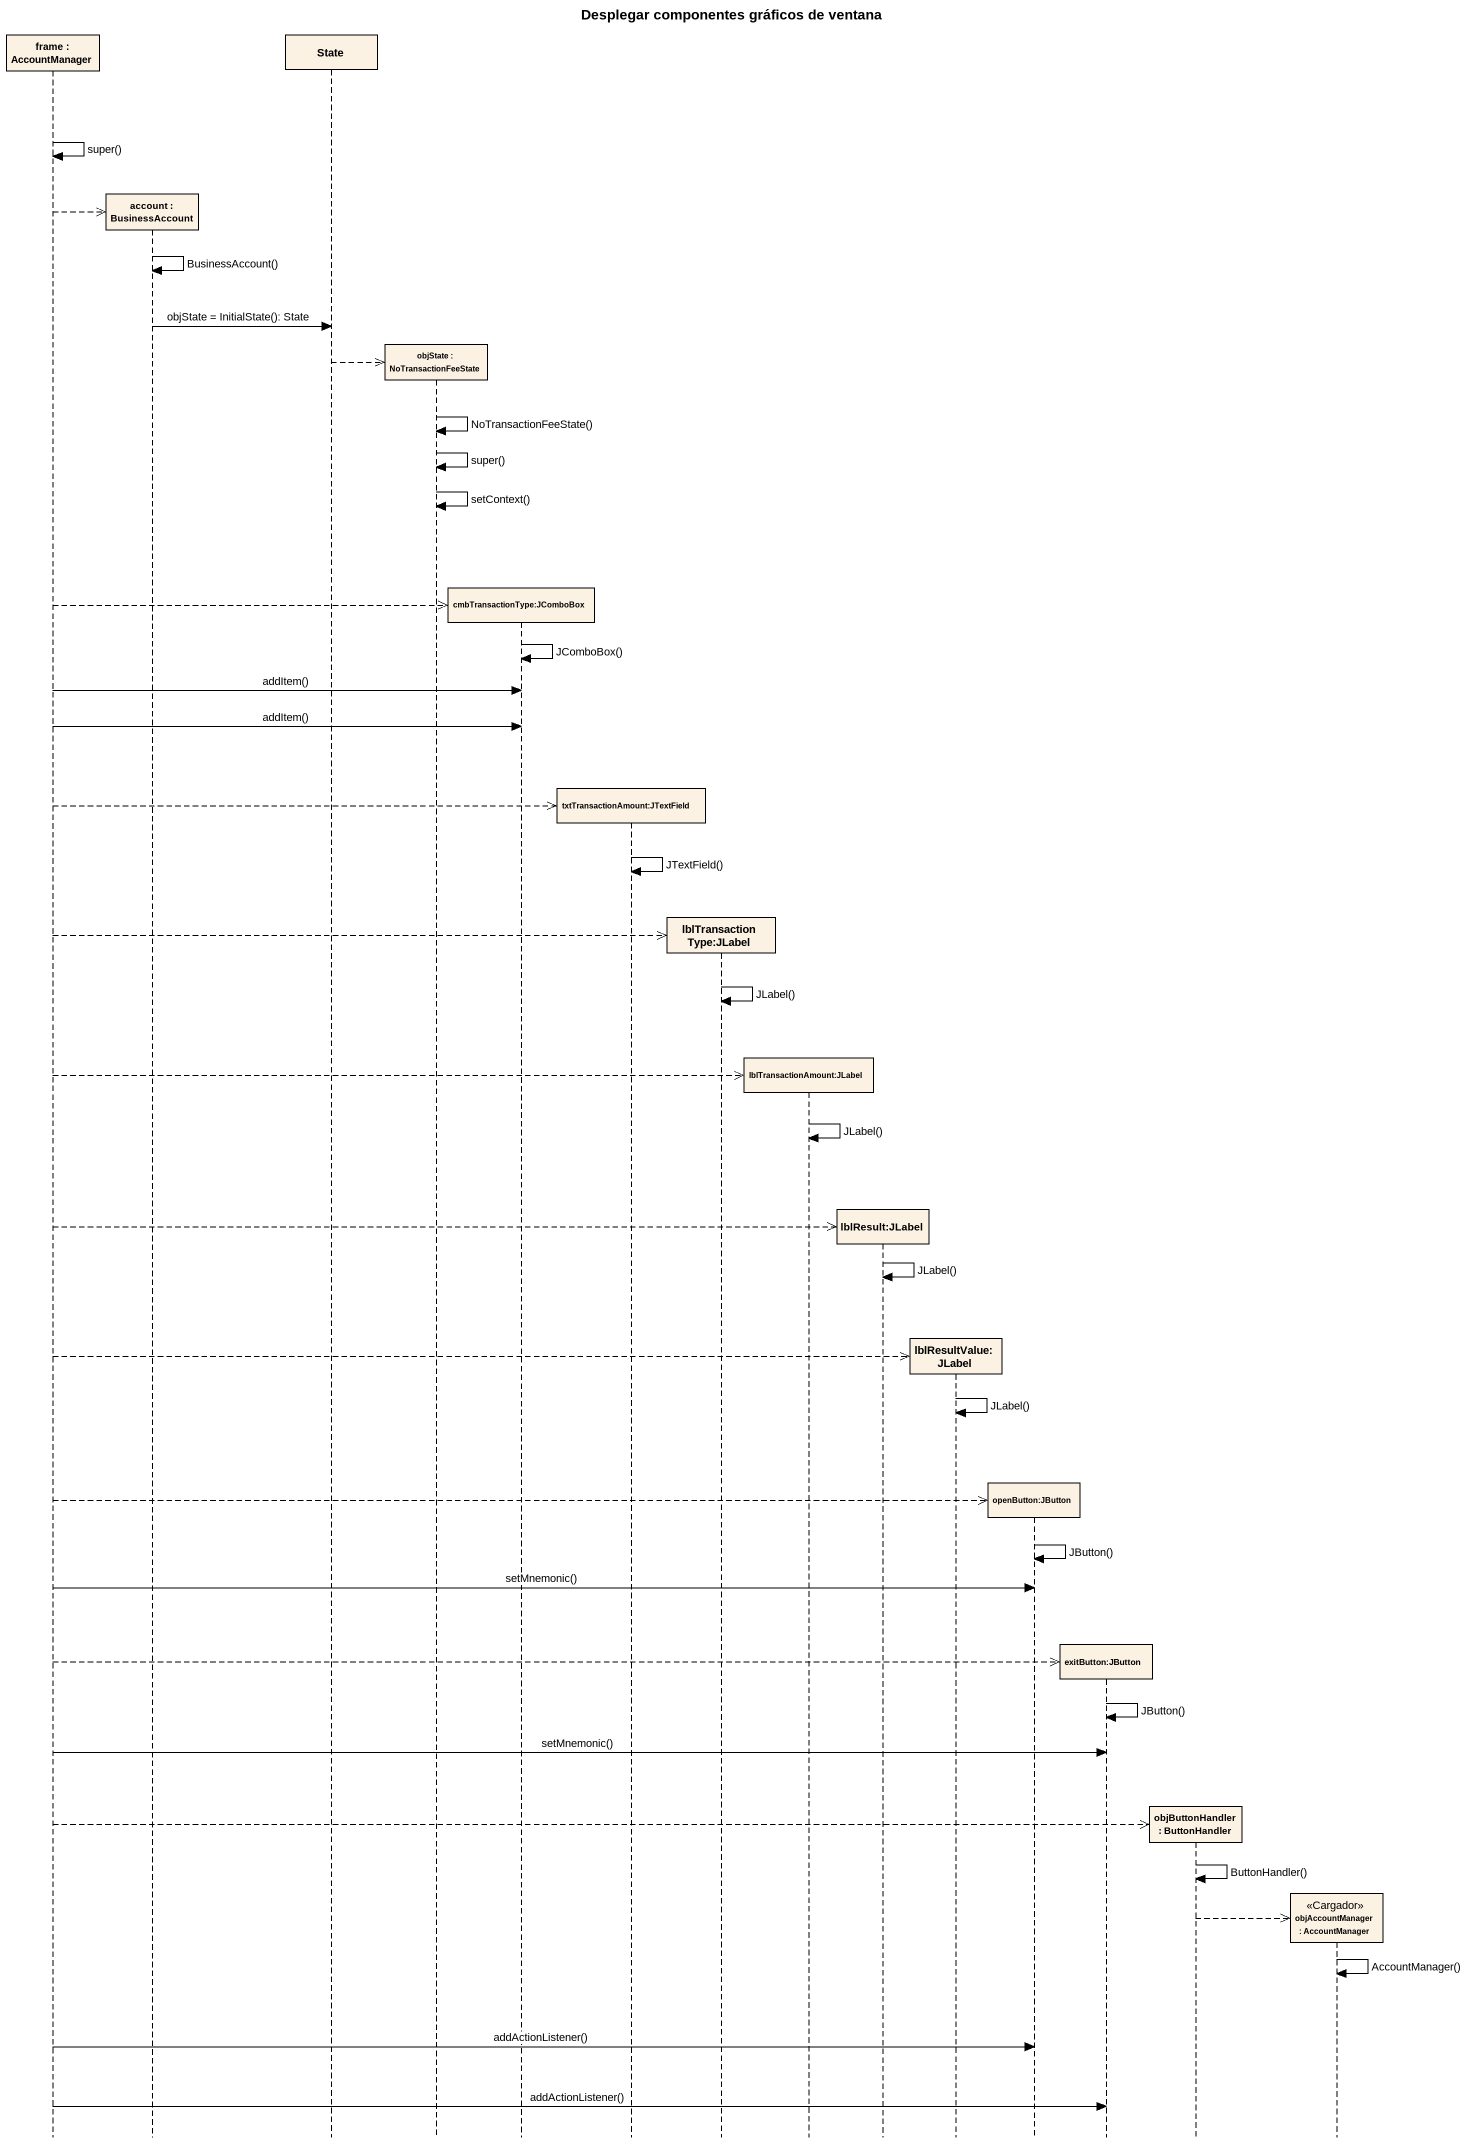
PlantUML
@startuml
title Desplegar componentes gráficos de ventana
hide footbox
participant "frame : AccountManager" as frame_
participant "account : BusinessAccount" as account
participant "State" as State_
participant "objState : NoTransactionFeeState" as objState
participant "cmbTransactionType:JComboBox" as cmbTransactionType_JComboBox
participant "txtTransactionAmount:JTextField" as txtTransactionAmount
participant "lblTransactionType:JLabel" as lblTransactionType_JLabel
participant "lblTransactionAmount:JLabel" as lblTransactionAmount_JLabel
participant "lblResult:JLabel" as lblResult_JLabel
participant "lblResultValue:JLabel" as lblResultValue_JLabel
participant "openButton:JButton" as openButton_JButton
participant "exitButton:JButton" as exitButton_JButton
participant "objButtonHandler : ButtonHandler" as objButtonHandler
participant "objAccountManager : AccountManager" as objAccountManager <<Cargador>>

frame_ -> frame_ : super()
frame_ -->> account **
account -> account : BusinessAccount()
account -> State_ : objState = InitialState(): State
State_ -->> objState **
objState -> objState : NoTransactionFeeState()
objState -> objState : super()
objState -> objState : setContext()
frame_ -->> cmbTransactionType_JComboBox **
cmbTransactionType_JComboBox -> cmbTransactionType_JComboBox : JComboBox()
frame_ -> cmbTransactionType_JComboBox : addItem()
frame_ -> cmbTransactionType_JComboBox : addItem()
frame_ -->> txtTransactionAmount **
txtTransactionAmount -> txtTransactionAmount : JTextField()
frame_ -->> lblTransactionType_JLabel **
lblTransactionType_JLabel -> lblTransactionType_JLabel : JLabel()
frame_ -->> lblTransactionAmount_JLabel **
lblTransactionAmount_JLabel -> lblTransactionAmount_JLabel : JLabel()
frame_ -->> lblResult_JLabel **
lblResult_JLabel -> lblResult_JLabel : JLabel()
frame_ -->> lblResultValue_JLabel **
lblResultValue_JLabel -> lblResultValue_JLabel : JLabel()
frame_ -->> openButton_JButton **
openButton_JButton -> openButton_JButton : JButton()
frame_ -> openButton_JButton : setMnemonic()
frame_ -->> exitButton_JButton **
exitButton_JButton -> exitButton_JButton : JButton()
frame_ -> exitButton_JButton : setMnemonic()
frame_ -->> objButtonHandler **
objButtonHandler -> objButtonHandler : ButtonHandler()
objButtonHandler -->> objAccountManager **
objAccountManager -> objAccountManager : AccountManager()
frame_ -> openButton_JButton : addActionListener()
frame_ -> exitButton_JButton : addActionListener()
@enduml
